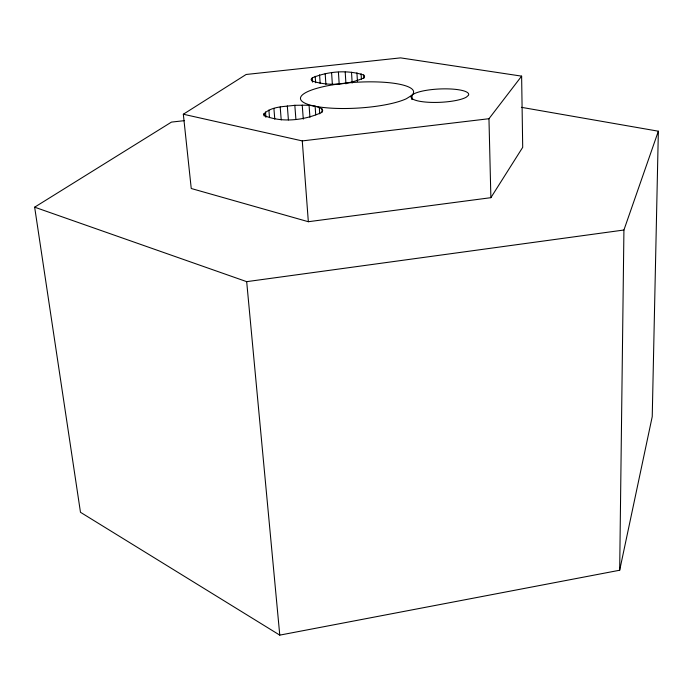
<?xml version="1.0" encoding="UTF-8"?>
<svg xmlns="http://www.w3.org/2000/svg" width="693" height="693" viewBox="0 0 693 693"><rect width="100%" height="100%" fill="white"/><g stroke="black" fill="none" stroke-linecap="round" stroke-linejoin="round"><path stroke-width="1.04" d="M184.338 120.66L171.466 122.098L34.65 207.181L80.475 512.283L279.773 635.126L619.681 570.235L623.925 230.015L658.35 131.202L521.387 107.32M658.35 131.202L652.234 416.606L619.681 570.235M490.878 197.678L522.704 147.34L521.621 76.143L400.571 57.874L246.128 74.48L183.333 114.232L191.242 188.505L308.333 221.717L490.878 197.678L488.963 118.72L521.621 76.143M312.292 77.824L311.105 79.374L311.737 80.847C328.11 86.512 347.825 84.832 363.652 78.023L364.596 76.464L363.721 75.017C347.366 69.69 328.11 71.292 312.292 77.824L312.595 82.138M263.929 113.843C271.769 106.09 284.546 106.765 294.828 105.293C303.846 105.336 313.851 104.219 321.968 108.896L322.721 110.663L321.465 112.561C304.262 120.374 282.034 122.938 264.38 115.636L263.929 113.843L264.111 115.991M34.65 207.181L246.682 281.653L623.925 230.015M183.333 114.232L302.278 140.913L488.963 118.72M246.682 281.653L279.773 635.126M265.471 111.945L265.93 117.342M268.884 110.1L269.508 117.645M273.9 108.411L274.783 119.187M280.189 106.991L281.219 119.924M287.318 105.925L288.409 119.924M294.828 105.293L295.894 119.317M302.243 105.119L303.283 119.118M302.278 140.913L308.333 221.717M309.078 105.423L309.936 117.29M315.116 106.237L315.731 114.865M319.586 74.87L320.183 83.507M321.968 108.896L322.193 112.127M319.291 107.372L319.742 113.851M315.194 76.282L315.644 82.762M325.182 73.666L325.909 84.442M331.601 72.756L332.38 84.633M338.427 72.193L339.18 84.061M345.209 72.02L345.946 83.888M351.516 72.237L352.165 83.013M356.93 72.834L357.441 81.479M363.721 75.017L363.903 78.248M361.096 73.779L361.408 79.184M412.101 99.549L411.911 95.236A56.661 12.933 -3.4 0 0 346.379 83.056A56.661 12.933 -3.4 0 0 311.148 105.336A56.661 12.933 -3.4 0 0 406.375 98.735L411.911 95.236A28.846 6.67 -2.6 0 1 445.356 88.851A28.846 6.67 -2.6 0 1 468.416 95.331L466.398 97.115A28.846 6.67 -2.6 0 1 431.652 102.399A28.846 6.67 -2.6 0 1 411.495 95.695L411.642 98.943"/></g></svg>
